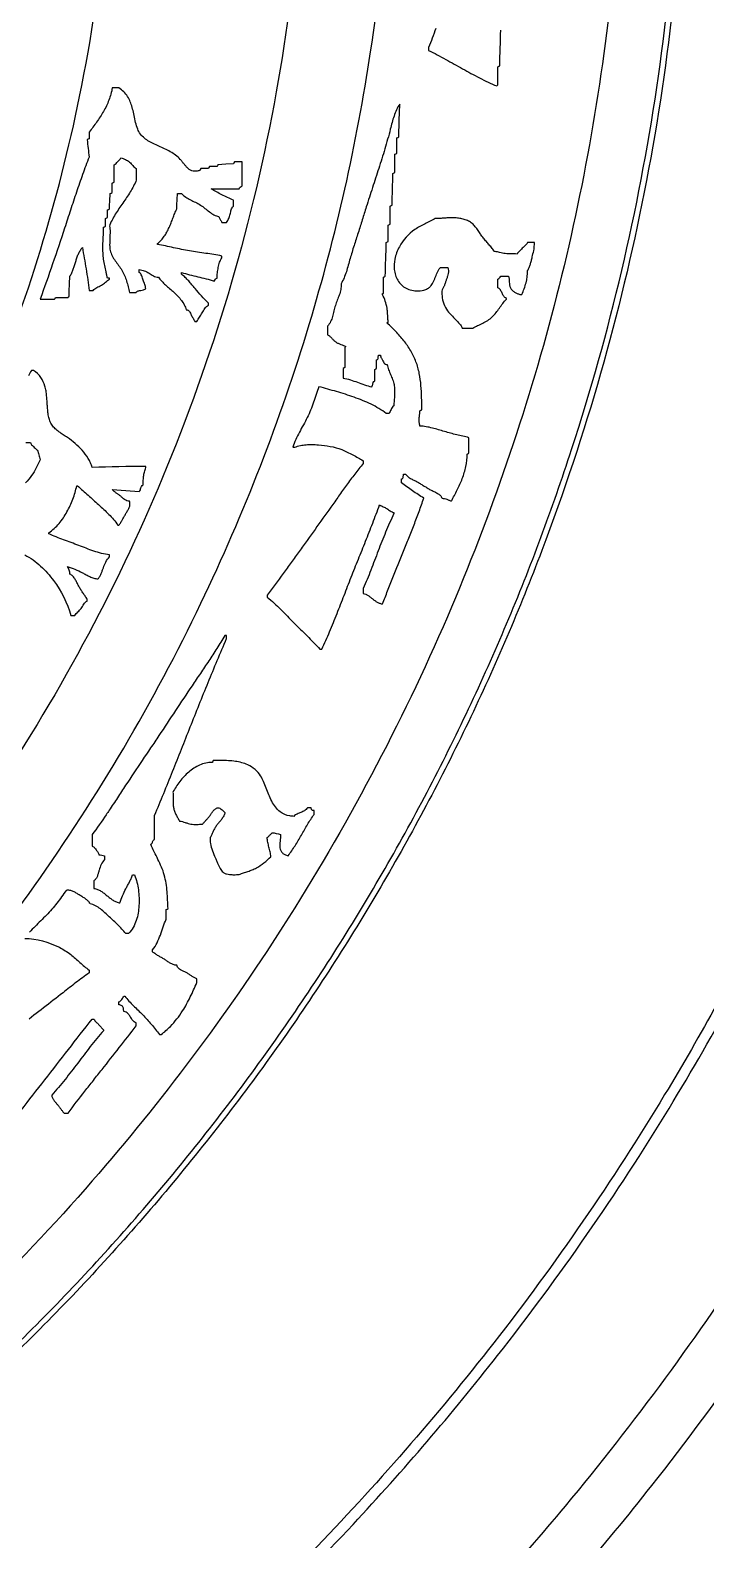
# Model space of a CAD drawing. Header units: millimetres. Extents: x 2100 to 2630, y 15240 to 16970.
# Drawn here: x 2303.5 to 2427.5, y 15779.1 to 16056.2 of the extents above; entities that cross this region are included whole.
import ezdxf

# ---------------------------------------------------------------- set-up
doc = ezdxf.new("R2010")
doc.units = ezdxf.units.MM

msp = doc.modelspace()

# ---------------------------------------------------------------- linework, layer by layer
for points in [[(2118.13, 15753.25), (2118.13, 15758.87), (2118.13, 15764.49, 0.006207), (2126.56, 15767.2, 0.037307), (2175.54, 15787.75, 0.039797), (2223.79, 15817.42, 0.042279), (2269.21, 15856.9, 0.038559), (2304.3, 15899.1, 0.042289), (2334.83, 15950.96, 0.038553), (2354.7, 16002.12, 0.03607), (2365.97, 16052.21, 0.039805), (2369.92, 16108.72, 0.043526), (2363.92, 16170.37, 0.036066), (2350.91, 16220.05, 0.037311), (2330.09, 16268.91, 0.041037), (2299.09, 16318.42, 0.037313), (2264.23, 16358.48, 0.038551), (2222.36, 16393.97, 0.038553)], [(2353.98, 16112.36, -0.049847), (2348.66, 16044.83, -0.052789), (2328.6, 15976, -0.049859), (2296.79, 15916.19, -0.052772), (2250.93, 15861.07, -0.051033), (2196.57, 15818.05, -0.048061), (2138.37, 15788.39, -0.014512), (2119.75, 15781.67, -0.001278), (2118.13, 15781.14), (2118.13, 15818.44, 0.051646), (2174.66, 15845.96, 0.049573), (2222.55, 15882.75, 0.055231), (2266.19, 15933.91, 0.050843), (2295.55, 15988.42, 0.047702), (2312.57, 16043.97, 0.054595), (2318.73, 16110.16, 0.052737)], [(2421.62, 16062.44, -0.020976), (2416.59, 16028.54, -0.020949), (2408.76, 15995.22, -0.020976), (2398.13, 15962.64, -0.020949), (2384.83, 15931.1, -0.020976), (2368.9, 15900.76, -0.020949), (2350.52, 15871.89, -0.020976), (2329.74, 15844.64, -0.020948), (2306.78, 15819.25, -0.020975), (2281.74, 15795.86, -0.02095), (2254.85, 15774.67, -0.020976), (2226.25, 15755.8, -0.02095), (2196.2, 15739.41, -0.020977), (2164.84, 15725.58, -0.020952), (2132.48, 15714.45, -0.015714), (2107.63, 15707.9), (2107.63, 15675.81), (2107.63, 15643.72), (2106.63, 15643.53), (2106.63, 16105.18)], [(2107.63, 15708.93, 0.029505), (2153.68, 15722.46, 0.019658), (2183.39, 15734.47, 0.020294), (2212.94, 15749.27, 0.019657), (2240.35, 15765.87, 0.020939), (2268.01, 15785.86, 0.020966), (2293.93, 15808.13, 0.02094), (2317.86, 15832.46, 0.020967), (2339.69, 15858.75, 0.020941), (2359.22, 15886.74, 0.020967), (2376.35, 15916.32, 0.02094), (2390.92, 15947.18, 0.020967), (2402.86, 15979.2, 0.02094), (2412.06, 16012.06, 0.020967), (2418.48, 16045.62, 0.02094), (2422.06, 16079.56, 0.020967)], [(2107.63, 15708.93, 0.029505), (2153.68, 15722.46, 0.019658), (2183.39, 15734.47, 0.020294), (2212.94, 15749.27, 0.019657), (2240.35, 15765.87, 0.020939), (2268.01, 15785.86, 0.020966), (2293.93, 15808.13, 0.02094), (2317.86, 15832.46, 0.020967), (2339.69, 15858.75, 0.020941), (2359.22, 15886.74, 0.020967), (2376.35, 15916.32, 0.02094), (2390.92, 15947.18, 0.020967), (2402.86, 15979.2, 0.02094), (2412.06, 16012.06, 0.020967), (2418.48, 16045.62, 0.02094), (2422.06, 16079.56, 0.020967)], [(2410.32, 16065, -0.038137), (2399.64, 16005.6, -0.038148), (2380.06, 15948.5, -0.040679), (2349.89, 15891.64, -0.036873), (2314.9, 15844.94, -0.040687), (2268.81, 15800, -0.036871), (2221.24, 15766.21, -0.035598)], [(2377.94, 16056.46, -0.008078), (2376.61, 16052.99), (2376.61, 16052.46, -0.013132), (2379.75, 16050.81, 0.000706), (2382.85, 16049.07, 0.007629), (2385.95, 16047.41, 0.022038), (2389.14, 16045.93)], [(2389.14, 16045.93), (2389.22, 16046.02), (2389.31, 16046.11), (2389.31, 16049.46), (2389.49, 16049.55), (2389.67, 16049.64, 0.000729), (2389.84, 16056.16)], [(2334.09, 16002.71, 0.005197), (2334.6, 16003.48, 0.013981), (2335.09, 16004.27, 0.001758), (2335.32, 16004.67, -0.023336), (2335.56, 16005.06, -0.038088), (2335.85, 16005.42, -0.061569), (2336.21, 16005.71), (2336.21, 16006.06, -0.005099), (2334.96, 16007.38, -0.01229), (2333.77, 16008.73, -0.003478), (2333.18, 16009.44, 0.011478), (2332.59, 16010.13, 0.019463), (2331.96, 16010.78, 0.034582), (2331.27, 16011.35), (2331.27, 16011.71, 0.018584), (2332.76, 16011.26, 0.005136), (2334.26, 16010.89, -0.001618), (2335.77, 16010.53, -0.015093), (2337.27, 16010.12, -0.187649), (2337.8, 16010.65, -0.041187), (2337.86, 16011.62, -0.011186), (2338.03, 16012.58, -0.004757), (2338.14, 16013.07, -0.022484), (2338.26, 16013.55, -0.033232), (2338.43, 16013.97, -0.068385), (2338.68, 16014.35), (2338.68, 16014.71, 0.014679), (2337.2, 16014.98, 0.005226), (2335.72, 16015.2, 0.000502), (2334.23, 16015.41, -0.008962), (2332.74, 16015.64, -0.009411), (2331.27, 16015.92, -0.001632), (2329.8, 16016.23, 0.002265), (2328.33, 16016.55, 0.010019), (2326.86, 16016.82), (2326.86, 16017, 0.045442), (2327.54, 16017.61, 0.035787), (2328.12, 16018.33, 0.029765), (2328.6, 16019.11, 0.017343), (2329.01, 16019.95, 0.012883), (2329.38, 16020.81, 0.001551), (2329.71, 16021.68, -0.002604), (2330.04, 16022.54, -0.014905), (2330.39, 16023.35, -0.016391), (2330.56, 16026.17), (2331.27, 16026.17, 0.060566), (2332.05, 16025.53, 0.023291), (2332.92, 16025.03, 0.005369), (2333.84, 16024.57, -0.029517), (2334.74, 16024.06, -0.028275), (2335.58, 16023.45, 0.011291), (2336.39, 16022.82, 0.032522), (2337.22, 16022.28, 0.077065), (2338.15, 16021.94, 0.097216), (2338.22, 16021.65, 0.039983), (2338.37, 16021.39, 0.003718), (2338.54, 16021.14, -0.062587), (2338.68, 16020.88), (2339.56, 16020.88, 0.007187), (2339.94, 16021.61, 0.055592), (2340.22, 16022.38, 0.019944), (2340.3, 16022.8, -0.026868), (2340.39, 16023.21, -0.056043), (2340.54, 16023.58, -0.111422), (2340.8, 16023.88), (2340.8, 16024.94, -0.005931), (2338.68, 16025.95, -0.030363), (2336.74, 16027.06), (2341.85, 16027.06, -0.188083), (2342.38, 16027.58), (2342.38, 16032), (2340.97, 16032), (2340.88, 16031.82), (2340.8, 16031.64), (2339.38, 16031.55), (2337.97, 16031.47), (2337.88, 16031.29, 0.00055), (2337.8, 16031.11), (2336.38, 16031.11), (2336.3, 16030.94), (2336.21, 16030.76), (2334.8, 16030.76, -0.000816), (2334.62, 16030.41, -0.050517), (2334.02, 16030.27, -0.081), (2333.4, 16030.3, -0.075938), (2332.92, 16030.47, -0.051696), (2332.51, 16030.76, -0.035216), (2332.13, 16031.13, -0.011359), (2331.78, 16031.56, -0.000746), (2331.42, 16032, 0.019578), (2331.05, 16032.44, 0.045574), (2330.19, 16033.21, 0.028397), (2329.22, 16033.85, 0.020473), (2328.18, 16034.4, 0.006617), (2327.11, 16034.89, -0.002953), (2326.08, 16035.36, -0.029113), (2325.11, 16035.87, -0.047426), (2324.27, 16036.5, -0.070345), (2323.59, 16037.31, -0.057484), (2323.14, 16038.27, -0.022436), (2322.78, 16039.55, -0.010266), (2322.51, 16040.79, 0.017611), (2322.23, 16041.99, 0.02991), (2321.87, 16043.04, 0.049679), (2321.39, 16043.97, 0.05247), (2320.67, 16044.85, 0.040123), (2319.8, 16045.58), (2318.57, 16045.58, -0.051185), (2317.95, 16043.33, -0.036615), (2316.95, 16041.22, -0.027142), (2315.7, 16039.28, -0.011368), (2314.33, 16037.46), (2314.33, 16036.23), (2314.15, 16036.14), (2313.98, 16036.05, 0.012149), (2314.33, 16032.88, 0.009001), (2313.12, 16029.67, 0.00487), (2311.99, 16026.43, 0.002972), (2310.91, 16023.14, -0.000821), (2309.83, 16019.84, -0.007798), (2305.33, 16006.77), (2307.98, 16006.77, -0.000586), (2308.07, 16006.94), (2308.16, 16007.12), (2310.45, 16007.12, -0.001027), (2310.63, 16007.3, -0.011993), (2310.8, 16011, 0.036889), (2311.14, 16011.62, 0.019696), (2311.41, 16012.28, 0.012454), (2311.64, 16012.97, -0.000832), (2311.86, 16013.68, -0.007415), (2312.09, 16014.39, -0.021101), (2312.35, 16015.07, -0.02913), (2312.68, 16015.71, -0.044543), (2313.1, 16016.29, 0.006772), (2313.42, 16014.31, -0.000915), (2313.76, 16012.33, -0.004762), (2314.08, 16010.35, -0.012434), (2314.33, 16008.35), (2315.04, 16008.35, -0.095892), (2315.34, 16008.7, -0.049215), (2315.72, 16008.94, -0.020147), (2316.14, 16009.14, 0.030751), (2316.57, 16009.34, 0.037719), (2316.95, 16009.6, 0.011754), (2317.31, 16009.89, -0.001101), (2317.67, 16010.19, -0.026812), (2318.04, 16010.47), (2318.04, 16010.65), (2317.68, 16010.65, 0.000698), (2317.55, 16011.22, -0.001397), (2317.42, 16011.8, -0.005947), (2317.18, 16012.95, -0.013915), (2316.99, 16014.11, -0.020277), (2316.87, 16015.28, -0.019547), (2316.85, 16016.46, -0.006733), (2316.89, 16017.64, -0.000671), (2316.95, 16018.82, 0.012021), (2316.98, 16020), (2317.15, 16020.09), (2317.33, 16020.17), (2317.33, 16021.59), (2317.68, 16021.76), (2317.68, 16023.17), (2317.86, 16023.26), (2318.04, 16023.35), (2318.08, 16024.06), (2318.12, 16024.76), (2318.21, 16026.17), (2318.39, 16026.26), (2318.57, 16026.35), (2318.57, 16028.11), (2318.74, 16028.2), (2318.92, 16028.29), (2318.92, 16031.47, 0.103336), (2319.27, 16031.72, -0.01276), (2319.58, 16032.04, -0.012528), (2319.89, 16032.35, 0.102998), (2320.15, 16032.7, -0.054584), (2320.99, 16032.43, -0.073946), (2321.73, 16031.95, -0.033775), (2322.04, 16031.64, 0.003971), (2322.32, 16031.32, 0.024385), (2322.63, 16031.01, 0.059221), (2322.98, 16030.76), (2322.98, 16028.64, -0.02859), (2322.48, 16027.54, -0.017676), (2321.88, 16026.48, -0.012304), (2321.21, 16025.45, -0.002259), (2320.51, 16024.43, 0.002706), (2319.8, 16023.4, 0.012696), (2319.13, 16022.36, 0.017992), (2318.53, 16021.29, 0.028511), (2318.04, 16020.17, -0.039793), (2318.13, 16019.67, -0.029986), (2318.16, 16019.16, -0.012015), (2318.13, 16018.01, 0.010887), (2318.09, 16016.73, 0.05596), (2318.19, 16015.71, 0.069046), (2318.55, 16014.73, 0.031141), (2319.1, 16013.84, 0.010084), (2319.73, 16012.98, -0.02906), (2320.33, 16012.1, -0.035719), (2320.82, 16011.14, -0.022018), (2321.19, 16010.13, -0.015755), (2321.48, 16009.07, -0.004293), (2321.74, 16008), (2322.98, 16008, -0.134213), (2323.11, 16008.19, -0.09882), (2323.32, 16008.3, -0.043281), (2323.56, 16008.35, 0.016044), (2323.82, 16008.39, 0.052111), (2324.29, 16008.53, -0.002922), (2324.74, 16008.71, 0.034972), (2324.52, 16009.5, -0.008131), (2324.26, 16010.28, -0.001677), (2324.13, 16010.67, 0.029642), (2323.99, 16011.05, 0.049485), (2323.79, 16011.41, 0.071173), (2323.51, 16011.71), (2323.51, 16012.24, -0.017119), (2324.44, 16011.98, -0.063093), (2325.31, 16011.58, -0.023657), (2325.71, 16011.31, 0.029768), (2326.11, 16011.05, 0.065363), (2326.55, 16010.86, 0.096092), (2327.03, 16010.82, 0.038424), (2327.65, 16010.07, 0.017937), (2328.34, 16009.4, 0.008033), (2329.1, 16008.74, -0.009511), (2329.87, 16008.06, -0.016644), (2330.61, 16007.33, -0.028972), (2331.27, 16006.55, -0.037934), (2331.79, 16005.73, -0.059506), (2332.15, 16004.83, -0.050701), (2332.33, 16004.8, -0.080125), (2332.49, 16004.74, -0.097566), (2332.73, 16004.52, -0.052332), (2332.9, 16004.22, 0.005604), (2333.05, 16003.9, 0.017489), (2333.21, 16003.6, 0.007171), (2333.39, 16003.3, 0.001136), (2333.56, 16003.01, -0.00984), (2333.74, 16002.71), (2334.09, 16002.71)], [(2357.03, 15942.55, 0.010425), (2358.45, 15945.73, 0.005569), (2359.82, 15949.09, 0.002895), (2361.12, 15952.42, -0.002147), (2362.41, 15955.75, -0.002568), (2363.73, 15959.06, 0.000883), (2365.06, 15962.36, 0.002619), (2366.36, 15965.68, 0.006058), (2367.61, 15969.01, 0.021393), (2367.95, 15968.84, 0.002321), (2368.29, 15968.68, -0.006972), (2368.63, 15968.52, -0.026129), (2368.96, 15968.34, -0.021715), (2369.27, 15968.13, 0.013492), (2369.58, 15967.91, 0.032537), (2369.91, 15967.72, 0.066546), (2370.26, 15967.6), (2370.26, 15967.42, 0.018963), (2368.73, 15964.03, 0.005496), (2367.36, 15960.57, -0.00047), (2366.02, 15957.07, -0.009949), (2364.61, 15953.66), (2364.61, 15952.78, -0.056636), (2365.08, 15952.63, -0.035619), (2365.52, 15952.39, -0.022893), (2365.93, 15952.09, -0.001749), (2366.33, 15951.77, 0.008574), (2366.74, 15951.46, 0.029649), (2367.17, 15951.18, 0.042397), (2367.64, 15950.96, 0.057158), (2368.14, 15950.84, 0.000585), (2369.1, 15953.27), (2369.57, 15954.48), (2369.81, 15955.08), (2370.05, 15955.69, -0.002208), (2371.98, 15960.53, -0.001091), (2372.97, 15962.94, 0.003443), (2373.94, 15965.35, 0.005723), (2374.87, 15967.79, 0.010222), (2375.73, 15970.25, -0.002851), (2373.66, 15971.61, -0.023082), (2371.67, 15973.07), (2371.67, 15973.78, 0.065298), (2371.79, 15973.82, 0.147355), (2371.88, 15973.91, 0.079825), (2371.96, 15974.14, 0.041016), (2371.98, 15974.41, -0.088453), (2372.02, 15974.66), (2372.38, 15974.66, 0.065361), (2372.86, 15974.18, 0.033687), (2373.42, 15973.81, 0.017792), (2374.03, 15973.5, -0.0124), (2374.64, 15973.19, -0.016744), (2375.22, 15972.85, -0.00243), (2375.79, 15972.49, 0.005304), (2376.37, 15972.13, 0.018635), (2376.96, 15971.8, 0.011478), (2377.59, 15971.49, -0.028505), (2378.21, 15971.17, -0.055192), (2378.72, 15970.78, -0.108045), (2379.08, 15970.25, -0.020266), (2379.54, 15970.19, -0.054259), (2379.99, 15970.07, -0.023469), (2380.2, 15969.97, 0.006008), (2380.41, 15969.87, 0.020695), (2380.62, 15969.78, 0.049456), (2380.84, 15969.72, -0.00867), (2381.34, 15970.75, 0.001369), (2381.86, 15971.78, 0.006551), (2382.35, 15972.8, 0.01665), (2382.8, 15973.85, 0.041302), (2383.45, 15976.06, 0.055147), (2383.67, 15978.36, -0.000442), (2384.02, 15978.54), (2384.02, 15981.36, 0.000983), (2381.77, 15981.9, -0.013223), (2379.53, 15982.49, -0.004201), (2378.42, 15982.82, 0.012444), (2377.3, 15983.13, 0.021163), (2376.17, 15983.37, 0.037263), (2375.02, 15983.48, -0.054646), (2374.9, 15984.17, -0.028205), (2374.9, 15984.88, -0.014629), (2374.96, 15985.59, 0.011067), (2375.02, 15986.3), (2375.2, 15986.39), (2375.38, 15986.48, 0.001743), (2375.34, 15988.72, 0.017136), (2375.22, 15990.97, 0.025455), (2374.91, 15993.16, 0.042721), (2374.3, 15995.29, 0.043226), (2373.33, 15997.31, 0.031926), (2372.07, 15999.16, 0.026497), (2370.6, 16000.85, 0.021288), (2369.02, 16002.36), (2369.02, 16002.53), (2369.2, 16002.53, -0.011751), (2369.15, 16003.19, 0.000624), (2369.11, 16003.84, 0.00682), (2369.07, 16004.49, 0.019341), (2368.99, 16005.14, 0.075161), (2368.16, 16007.61), (2368.14, 16007.83), (2368.32, 16007.83), (2368.32, 16010.82), (2368.49, 16010.91), (2368.67, 16011, -0.002353), (2368.85, 16017.18), (2369.2, 16017.35), (2369.2, 16020.35), (2369.55, 16020.53), (2369.55, 16023.88), (2369.73, 16023.97), (2369.91, 16024.06, 0.000839), (2370.08, 16029.88), (2370.44, 16030.05), (2370.44, 16033.41), (2370.61, 16033.49), (2370.79, 16033.58), (2370.79, 16036.41), (2370.96, 16036.49), (2371.14, 16036.58), (2371.23, 16039.58), (2371.32, 16042.58, 0.046492), (2370.72, 16041.53, 0.025888), (2370.27, 16040.4, 0.01673), (2369.91, 16039.2, 0.000428), (2369.59, 16037.97, -0.009513), (2368.58, 16034.36, -0.004746), (2367.47, 16030.78, -0.002027), (2366.32, 16027.26, 0.003208), (2365.18, 16023.73, 0.000837), (2364.43, 16021.35, -0.001234), (2363.69, 16018.97, -0.0009), (2362.93, 16016.61, 0.008689), (2362.21, 16014.23, 0.002077), (2361.87, 16013.02, -0.011572), (2361.52, 16011.82, -0.018741), (2361.1, 16010.68, -0.034963), (2360.55, 16009.59, -0.063164), (2360.49, 16008.55, -0.035332), (2360.22, 16007.55, -0.014079), (2359.85, 16006.6, 0.022747), (2359.51, 16005.63, 0.021961), (2359.24, 16004.62, -0.016763), (2358.99, 16003.62, -0.03792), (2358.64, 16002.67, -0.077194), (2358.09, 16001.83), (2358.09, 16000.24, -0.062221), (2358.5, 15999.96, -0.018507), (2358.86, 15999.61, 0.001663), (2359.21, 15999.25, 0.044673), (2359.59, 15998.93, 0.048172), (2360.03, 15998.68, 0.017138), (2360.49, 15998.49, 0.003757), (2360.97, 15998.31, -0.025561), (2361.44, 15998.12), (2361.35, 15998.03), (2361.26, 15997.95), (2361.26, 15994.24), (2360.91, 15994.06), (2360.91, 15992.3, -0.041579), (2362.26, 15991.98, -0.010245), (2363.56, 15991.53, 0.005605), (2364.86, 15991.06, 0.037332), (2366.2, 15990.71, 0.118403), (2366.33, 15991, -0.009708), (2366.39, 15991.3, -0.037269), (2366.45, 15991.5, -0.221556), (2366.73, 15991.77), (2366.73, 15993.89), (2366.91, 15993.98), (2367.08, 15994.06), (2367.08, 15995.65, 0.065142), (2367.2, 15995.7, 0.147213), (2367.29, 15995.79, 0.079922), (2367.37, 15996.02, 0.040981), (2367.39, 15996.29, -0.088474), (2367.44, 15996.53), (2367.79, 15996.53, 0.142434), (2367.95, 15995.93, -0.004212), (2368.21, 15995.48, 0.00378), (2368.43, 15995.1, 0.267974), (2369.02, 15994.77, 0.049255), (2369.28, 15993.83, 0.010512), (2369.64, 15992.94, -0.007086), (2370.01, 15992.03, -0.045056), (2370.28, 15991.1, -0.047077), (2370.38, 15990.12, -0.016968), (2370.36, 15989.14, -0.004386), (2370.29, 15988.16, 0.024158), (2370.26, 15987.18, 0.1482), (2369.94, 15986.91, 0.024232), (2369.73, 15986.54, 0.006119), (2369.54, 15986.16, 0.028584), (2369.38, 15985.77), (2368.85, 15985.77, 0.034725), (2367.5, 15986.72, 0.023503), (2366.05, 15987.51, 0.0184), (2364.51, 15988.19, 0.009606), (2362.93, 15988.78, 0.013626), (2359.73, 15989.82, 0.007385), (2356.5, 15990.71, 0.003194), (2356.01, 15989.28, -0.0054), (2355.51, 15987.85, -0.009719), (2354.97, 15986.43, -0.018239), (2354.35, 15985.04, -0.014899), (2353.63, 15983.7, 0.006591), (2352.9, 15982.36, 0.01729), (2352.24, 15981.01, 0.040238), (2351.73, 15979.6), (2352.09, 15979.6, -0.055473), (2353.08, 15979.92, -0.031096), (2354.12, 15980.07, -0.024091), (2355.26, 15980.11, -0.014481), (2356.4, 15980.06, -0.029253), (2358.57, 15979.77, -0.044834), (2360.67, 15979.17, -0.02051), (2361.69, 15978.72, -0.010784), (2362.69, 15978.21, -0.007045), (2363.67, 15977.67, 0.001414), (2364.61, 15977.13), (2364.61, 15976.6, 0.010415), (2363.06, 15974.65, 0.005942), (2361.57, 15972.66, 0.003769), (2360.11, 15970.63, -0.000585), (2358.67, 15968.59, -0.00153), (2355.77, 15964.53), (2355.04, 15963.52), (2354.67, 15963.01), (2354.31, 15962.51, 0.00058), (2352.85, 15960.48, 0.000479), (2351.4, 15958.45, -0.001729), (2349.94, 15956.42, -0.006805), (2346.97, 15952.43), (2346.97, 15952.08, -0.022731), (2348.28, 15950.99, -0.0119), (2349.51, 15949.83, -0.006474), (2350.7, 15948.61, 0.004244), (2351.89, 15947.38, 0.005278), (2353.1, 15946.18, -0.001338), (2354.31, 15944.99, -0.004666), (2355.51, 15943.79, -0.011373), (2356.67, 15942.55), (2357.03, 15942.55)], [(2108.13, 15508.68), (2364.63, 15508.68), (2621.13, 15508.68), (2621.13, 15772.68), (2621.13, 16036.68), (2552.13, 16036.68), (2483.13, 16036.68, -0.014507), (2478.3, 16009.31, -0.014835), (2471.88, 15982.28, -0.028352), (2455.2, 15931.93, -0.021382), (2438.52, 15894.56, -0.020193), (2419.93, 15860.77, -0.029612), (2388.58, 15815.22, -0.026756), (2355.04, 15776.69, -0.021398), (2325.39, 15748.62, -0.029602), (2281.57, 15714.9, -0.02556), (2239.82, 15689.6, -0.020799), (2204.1, 15672.25, -0.02961), (2152.18, 15653.24, -0.023788), (2108.13, 15642.29), (2108.13, 15575.48), (2108.13, 15508.68)], [(2619.13, 16034.68), (2619.13, 15772.68), (2619.13, 15510.68), (2364.63, 15510.68), (2110.13, 15510.68), (2110.13, 15575.67), (2110.13, 15640.65, 0.014425), (2137.15, 15646.93, 0.014747), (2163.76, 15654.78, 0.028185), (2213.09, 15674.06, 0.021264), (2249.47, 15692.64, 0.020673), (2283.14, 15713.55, 0.03003), (2327.72, 15747.99, 0.025416), (2362.75, 15781.89, 0.021274), (2389.27, 15812.86, 0.029429), (2420.73, 15858.22, 0.025416), (2443.93, 15901.09, 0.021274), (2459.91, 15938.59, 0.02943), (2476.27, 15991.32, 0.023058), (2484.85, 16034.68), (2551.99, 16034.68), (2619.13, 16034.68)], [(2384.73, 16001.47, -0.021555), (2385.6, 16001.93, 0.009193), (2386.54, 16002.39, 0.018415), (2387.46, 16002.9, 0.049867), (2388.3, 16003.53, 0.047524), (2389, 16004.31, 0.008753), (2389.61, 16005.16, -0.009067), (2390.21, 16006, -0.049372), (2390.9, 16006.77), (2390.9, 16006.94, -0.08609), (2390.62, 16007.1, -0.069173), (2390.4, 16007.33, -0.042669), (2390.24, 16007.6, -0.00899), (2390.1, 16007.9, 0.006831), (2389.96, 16008.2, 0.039933), (2389.8, 16008.48, 0.06525), (2389.59, 16008.72, 0.085515), (2389.31, 16008.88), (2389.31, 16010.47, 0.187759), (2389.84, 16011), (2391.25, 16011, -0.062807), (2391.37, 16010.47, -0.00272), (2391.42, 16009.92, 0.015316), (2391.49, 16009.37, 0.076904), (2391.65, 16008.85, 0.087234), (2391.96, 16008.42, 0.053641), (2392.37, 16008.1, 0.037891), (2392.86, 16007.84, 0.020912), (2393.37, 16007.65), (2393.72, 16007.65, 0.046302), (2394.49, 16009.8, 0.061848), (2394.78, 16012.06, 0.045754), (2395.08, 16012.62, 0.022508), (2395.29, 16013.22, 0.014932), (2395.47, 16013.87, 0.000814), (2395.63, 16014.53, 0.006828), (2395.9, 16015.68, 0.065158), (2396.02, 16017.18), (2394.78, 16017.18, -0.046686), (2394.33, 16016.62, -0.008846), (2393.81, 16016.12, 0.008814), (2393.3, 16015.61, 0.046644), (2392.84, 16015.06, 0.028208), (2392.31, 16015.11, 0.007369), (2391.77, 16015.12, -0.001862), (2391.23, 16015.13, -0.021987), (2390.69, 16015.16, -0.023615), (2390.16, 16015.24, -0.008154), (2389.65, 16015.36, 0.004304), (2388.83, 16015.54, 0.011012), (2388.61, 16015.59, 0.032405), (2388.14, 16016.27, 0.012721), (2387.61, 16016.91, 0.001667), (2387.08, 16017.51, -0.019489), (2386.54, 16018.17, -0.017114), (2386.05, 16018.87, 0.009891), (2385.56, 16019.58, 0.022321), (2385.05, 16020.24, 0.055132), (2384.45, 16020.81, 0.058576), (2383.73, 16021.22, 0.04069), (2382.95, 16021.49, 0.032369), (2382.11, 16021.65, 0.02207), (2381.25, 16021.71, 0.017041), (2380.4, 16021.71, 0.005466), (2379.55, 16021.66, -0.000771), (2378.7, 16021.61, -0.012404), (2377.85, 16021.59, -0.015913), (2376.91, 16021.09, 0.001174), (2375.96, 16020.63, 0.009025), (2375.01, 16020.13, 0.025599), (2374.1, 16019.57, 0.120199), (2371.25, 16016.42, 0.071753), (2370.42, 16014.13, 0.078424), (2370.32, 16012.25, 0.049388), (2370.54, 16011.21, 0.057249), (2370.96, 16010.25, 0.066899), (2371.62, 16009.42, 0.072917), (2372.47, 16008.8, 0.069215), (2373.54, 16008.41, 0.053248), (2374.7, 16008.3, 0.091702), (2376.09, 16008.57, 0.07688), (2376.72, 16008.94, 0.05472), (2377.07, 16009.29, 0.036582), (2377.34, 16009.69, 0.026125), (2377.58, 16010.15, 0.009723), (2377.78, 16010.64, -0.002823), (2378.19, 16011.65, -0.030378), (2378.43, 16012.13, -0.031362), (2378.73, 16012.59), (2380.14, 16012.59, -0.070514), (2380.25, 16012.05, -0.059161), (2380.22, 16011.5, -0.035931), (2380.08, 16010.99, -0.000952), (2379.91, 16010.47, 0.003157), (2379.74, 16009.95, -0.014047), (2379.56, 16009.44, -0.023188), (2379.35, 16008.97, -0.049326), (2379.08, 16008.53, 0.035869), (2379.08, 16007.38, 0.143316), (2380.09, 16004.64, 0.034742), (2380.79, 16003.83, -0.001614), (2381.54, 16003.07, -0.01997), (2382.3, 16002.23, -0.059313), (2382.79, 16001.47), (2384.73, 16001.47)], [(2137.13, 15537.68), (2364.63, 15537.68), (2592.13, 15537.68), (2592.13, 15772.68), (2592.13, 16007.68), (2549.84, 16007.68), (2507.55, 16007.68, -0.029099), (2492.8, 15950.9, -0.028788), (2472.02, 15897.41, -0.015324), (2458.24, 15869.53, -0.020807), (2436.92, 15833.25, -0.029954), (2401.66, 15785.24, -0.019711), (2374.93, 15755.55, -0.020261), (2345.17, 15727.39, -0.029959), (2298, 15691.02, -0.020259), (2263.13, 15669.34, -0.020261), (2226.69, 15650.6, -0.029963), (2171.25, 15628.84, -0.017515), (2137.13, 15619.07), (2137.13, 15578.37), (2137.13, 15537.68)], [(2582.13, 15997.68), (2582.13, 15772.68), (2582.13, 15547.68), (2364.63, 15547.68), (2147.13, 15547.68), (2147.13, 15579.49), (2147.13, 15611.31, 0.029374), (2204.45, 15630.18, 0.029031), (2258.05, 15655.11, 0.013843), (2282.9, 15669.38, 0.020247), (2317.56, 15692.57, 0.030171), (2364.78, 15731.62, 0.01704), (2389.68, 15756.53, 0.020773), (2417.58, 15789.01, 0.030177), (2452.53, 15839.33, 0.017574), (2470.3, 15871.01, 0.020773), (2488.33, 15909.85, 0.030181), (2508.31, 15967.76, 0.014898), (2515.69, 15997.68), (2548.91, 15997.68), (2582.13, 15997.68)], [(2311.68, 15948.72, -0.054716), (2311.95, 15949.08, -0.016127), (2312.26, 15949.39, 0.002381), (2312.58, 15949.7, 0.04138), (2312.87, 15950.03, 0.036831), (2313.11, 15950.4, -0.020493), (2313.33, 15950.78, -0.054582), (2313.61, 15951.12, -0.0938), (2313.98, 15951.37), (2313.98, 15951.72, 0.006333), (2313.58, 15952.32, -0.002556), (2313.17, 15952.89, -0.008796), (2312.78, 15953.48, -0.019325), (2312.42, 15954.1, -0.012083), (2312.09, 15954.75, 0.025951), (2311.75, 15955.39, 0.049849), (2311.35, 15955.92, 0.103236), (2310.8, 15956.31, 0.014041), (2310.76, 15956.7, 0.040299), (2310.68, 15957.07, 0.060411), (2310.52, 15957.43, 0.083031), (2310.27, 15957.72, -0.040583), (2311.72, 15957.22, -0.019903), (2313.1, 15956.56, -0.002075), (2313.78, 15956.19, 0.018843), (2314.46, 15955.85, 0.030622), (2315.17, 15955.58, 0.050479), (2315.92, 15955.43, 0.054094), (2316.27, 15955.89, 0.034513), (2316.53, 15956.4, 0.019304), (2316.74, 15956.94, -0.006906), (2316.93, 15957.49, -0.030257), (2317.39, 15958.54, -0.061177), (2318.04, 15959.49), (2318.04, 15959.84, -0.031687), (2316.59, 15960.12, -0.018252), (2315.18, 15960.54, -0.011284), (2313.79, 15961.05, 0.002169), (2312.42, 15961.58, 0.003931), (2311.03, 15962.1, -0.002498), (2309.65, 15962.6, -0.005769), (2308.28, 15963.14, -0.012044), (2306.92, 15963.72), (2306.92, 15963.9, 0.03937), (2307.93, 15964.69, 0.031431), (2308.82, 15965.62, 0.026827), (2309.59, 15966.65, 0.019749), (2310.26, 15967.75, 0.038475), (2311.35, 15970.07, 0.042391), (2312.04, 15972.54), (2312.21, 15972.54, 0.015788), (2314.12, 15970.78, -0.004531), (2316.06, 15969.07, -0.015013), (2317.93, 15967.28, -0.034267), (2319.62, 15965.31), (2319.8, 15965.31, 0.022261), (2320.15, 15965.82, 0.010636), (2320.46, 15966.36, 0.003284), (2320.76, 15966.9, -0.010231), (2321.06, 15967.43, -0.002661), (2321.39, 15967.97, 0.040404), (2321.67, 15968.52, 0.074298), (2321.81, 15969.11, 0.101456), (2321.74, 15969.72, -0.097675), (2321.26, 15969.77, -0.077668), (2320.83, 15969.99, -0.036621), (2320.47, 15970.29, 0.017613), (2320.11, 15970.62, 0.024164), (2319.72, 15970.92, -0.003108), (2319.31, 15971.2, -0.016788), (2318.92, 15971.49, -0.042897), (2318.57, 15971.84), (2321.04, 15971.66), (2323.51, 15971.48, 0.140267), (2323.72, 15971.78, 0.018601), (2323.83, 15972.13, -0.031815), (2323.94, 15972.43, -0.181877), (2324.21, 15972.72, 0.019732), (2324.25, 15973.2, -0.001007), (2324.26, 15973.57, -0.007935), (2324.29, 15974, -0.02646), (2324.34, 15974.43, -0.025503), (2324.44, 15974.84, -0.00123), (2324.56, 15975.25, 0.01144), (2324.67, 15975.65, 0.034863), (2324.74, 15976.07, 0.010558), (2314.86, 15975.89, 0.044242), (2314.57, 15976.76, 0.038667), (2314.14, 15977.57, 0.040728), (2313.03, 15979.06, 0.033798), (2311.76, 15980.31, 0.028989), (2310.34, 15981.39, 0.007039), (2309.56, 15981.9, -0.016138), (2308.79, 15982.43, -0.027907), (2308.1, 15982.99, -0.05947), (2307.52, 15983.67, -0.061403), (2307.11, 15984.46, -0.036422), (2306.88, 15985.31, -0.025551), (2306.74, 15986.24, -0.008774), (2306.66, 15987.18, -0.001752), (2306.6, 15988.12, 0.010645), (2306.53, 15989.04, 0.017471), (2306.41, 15989.94, 0.030644), (2306.2, 15990.83, 0.07195), (2305.47, 15992.4, 0.116118), (2304.1, 15993.71), (2303.75, 15993.71, 0.028484), (2303.17, 15992.7, 0.001861)], [(2302.69, 15980.48), (2303.57, 15980.48, 0.113955), (2303.77, 15980.07, 0.039189), (2304.09, 15979.74, 0.006179), (2304.44, 15979.43, -0.063484), (2304.76, 15979.09, -0.071926), (2304.97, 15978.67, -0.024174), (2305.1, 15978.22, -0.005802), (2305.2, 15977.76, 0.037694), (2305.33, 15977.3, -0.012235), (2304.62, 15975.81, -0.038153), (2303.76, 15974.4, -0.039111), (2302.67, 15973.1, -0.009652)], [(2169.63, 15594.29), (2169.63, 15582.23), (2169.63, 15570.18), (2364.63, 15570.18), (2559.63, 15570.18), (2559.63, 15772.68), (2559.63, 15975.18), (2546.58, 15975.18), (2533.54, 15975.18, -0.029627), (2514.46, 15914.65, -0.029213), (2488.83, 15857.85, -0.014553), (2473.5, 15830.54, -0.020103), (2449.91, 15794.6, -0.030687), (2408.54, 15743.77, -0.019295), (2379.31, 15714.4, -0.019552), (2347.89, 15687.39, -0.027635), (2299.59, 15653.26, -0.017273), (2267.47, 15634.63, -0.017528), (2234.13, 15618.28, -0.027699), (2178.92, 15597.18, -0.004493), (2169.63, 15594.29)], [(2302.51, 15959.84, -0.036547), (2304.03, 15958.92, -0.030494), (2305.42, 15957.8, -0.027147), (2306.67, 15956.52, -0.022354), (2307.8, 15955.12, -0.086158), (2310.98, 15948.72), (2311.68, 15948.72)], [(2301.83, 15857.91, 0.001944), (2306.19, 15863.47, 0.000701), (2310.52, 15869.05, -0.001775), (2314.86, 15874.63), (2315.21, 15874.63, 0.072391), (2315.37, 15874.34, 0.040208), (2315.59, 15874.09, 0.018265), (2315.83, 15873.87, -0.020404), (2316.07, 15873.65, -0.023906), (2316.3, 15873.41, 0.001766), (2316.51, 15873.15, 0.014766), (2316.73, 15872.91, 0.039163), (2316.98, 15872.69), (2316.98, 15872.51, 0.018551), (2314.54, 15869.59, 0.00274), (2312.24, 15866.57, -0.004997), (2309.92, 15863.57, -0.020942), (2307.45, 15860.69, 0.072628), (2307.59, 15860.19, 0.050351), (2307.85, 15859.74, 0.027825), (2308.17, 15859.34, -0.008719), (2308.51, 15858.95, -0.014758), (2308.82, 15858.55, -0.002481), (2309.13, 15858.14, 0.003709), (2309.43, 15857.73, 0.016565), (2309.74, 15857.34), (2310.45, 15857.34, -0.008136), (2313.53, 15861.4, -0.002044), (2315.11, 15863.39, 0.000659), (2316.69, 15865.39, 0.001345), (2319.85, 15869.4, -0.000614), (2322.98, 15873.39), (2322.98, 15873.92, -0.077492), (2322.61, 15874.12, -0.056012), (2322.32, 15874.4, -0.034525), (2322.07, 15874.73, -0.002215), (2321.86, 15875.08, 0.031413), (2321.49, 15875.6, 0.199473), (2320.68, 15876.04, -0.038084), (2320.65, 15876.25, 0.008161), (2320.63, 15876.46, 0.026191), (2320.6, 15876.67, 0.080688), (2320.52, 15876.87, 0.11033), (2320.33, 15877.07, 0.118009), (2319.8, 15877.27), (2319.8, 15877.8, 0.11579), (2320.33, 15878.26, 0.055503), (2320.68, 15878.86), (2320.86, 15878.86, 0.021774), (2321.63, 15877.95, 0.010173), (2322.46, 15877.1, 0.003966), (2323.31, 15876.26, -0.007922), (2324.16, 15875.42, -0.019044), (2325.74, 15873.66, -0.012368), (2327.21, 15871.8), (2327.56, 15871.8, 0.039684), (2329.23, 15873.29, 0.048992), (2331.48, 15876.14, 0.017924), (2332.22, 15877.4, 0.011447), (2332.89, 15878.7, 0.00796), (2333.5, 15880.01, 0.000968), (2334.09, 15881.33), (2334.09, 15882.04, -0.053306), (2333.57, 15882.26, -0.022089), (2333.08, 15882.56, -0.003185), (2332.61, 15882.88, 0.030451), (2332.13, 15883.18, 0.023742), (2331.59, 15883.43, -0.03286), (2331.07, 15883.69, -0.044697), (2330.76, 15883.91, -0.154883), (2330.39, 15884.51, -0.077078), (2329.77, 15884.64, -0.044015), (2329.2, 15884.91, -0.022528), (2328.66, 15885.26, 0.014353), (2328.13, 15885.62, 0.018165), (2327.58, 15885.94, -0.004844), (2327.03, 15886.25, -0.017074), (2326.48, 15886.59, -0.037085), (2325.98, 15886.98), (2325.98, 15887.33, 0.055833), (2326.79, 15888.65, 0.02116), (2327.4, 15890.07, 0.010511), (2327.92, 15891.56, -0.020068), (2328.45, 15892.98), (2328.45, 15894.74), (2328.62, 15894.83), (2328.8, 15894.92, -0.004017), (2328.72, 15896.46, 0.010202), (2328.63, 15898.02, 0.01684), (2328.45, 15899.57, 0.032455), (2328.11, 15901.09, 0.031534), (2327.6, 15902.55, 0.012118), (2326.95, 15903.95, 0.002798), (2326.27, 15905.34, -0.01659), (2325.62, 15906.74, 0.238366), (2325.89, 15906.96, 0.023856), (2325.98, 15907.18, -0.023868), (2326.06, 15907.39, -0.238271), (2326.33, 15907.62), (2326.33, 15912.03, 0.004008), (2329.64, 15920.1, 0.000421), (2332.89, 15928.27, -0.001941), (2336.16, 15936.43, -0.005538), (2339.56, 15944.49), (2339.56, 15945.02), (2339.21, 15945.02, -0.007912), (2337.77, 15942.68, -0.0044), (2336.27, 15940.38, -0.002637), (2334.74, 15938.1, 0.00087), (2333.21, 15935.83, 0.001509), (2330.16, 15931.26, -0.000452), (2327.13, 15926.68, -0.000688), (2325.6, 15924.4), (2325.22, 15923.84), (2324.84, 15923.27), (2324.45, 15922.7), (2324.07, 15922.13, 0.001825), (2321.02, 15917.56, 0.000996), (2319.52, 15915.26, -0.002866), (2318, 15912.97, -0.000448), (2317.45, 15912.15, -0.013198), (2314.86, 15908.5), (2314.86, 15906.38, -0.159352), (2315.33, 15906.07, -0.007897), (2315.62, 15905.7, -0.00527), (2315.9, 15905.3, -0.12803), (2316.1, 15904.8, -0.058233), (2317.15, 15904.62), (2317.15, 15903.91, 0.064878), (2316.55, 15903, 0.040334), (2316.16, 15901.98, 0.009897), (2316, 15901.43, -0.029014), (2315.84, 15900.9, -0.055698), (2315.59, 15900.42, -0.088907), (2315.21, 15900.03), (2315.21, 15898.62, -0.061078), (2315.87, 15898.44, -0.04104), (2316.49, 15898.13, -0.027303), (2317.06, 15897.73, -0.005284), (2317.61, 15897.29, 0.005443), (2318.16, 15896.85, 0.027695), (2318.72, 15896.45, 0.042015), (2319.32, 15896.15, 0.063037), (2319.98, 15895.97, -0.037908), (2321.06, 15898.56, -0.006758), (2321.39, 15899.18, 0.007571), (2321.72, 15899.8, 0.014864), (2322.02, 15900.43, 0.028764), (2322.27, 15901.09), (2322.62, 15901.09, -0.03857), (2323.09, 15899.75, -0.032361), (2323.36, 15898.36, -0.047018), (2323.47, 15895.48, -0.025549), (2323.31, 15894.09, -0.041553), (2322.98, 15892.76, -0.10162), (2321.56, 15890.33), (2321.04, 15890.33, 0.027081), (2320.35, 15891.17, 0.015951), (2319.6, 15891.94, 0.008705), (2318.82, 15892.68, -0.004484), (2318.02, 15893.41, -0.001026), (2317.22, 15894.16, 0.025768), (2316.39, 15894.87, 0.042246), (2315.5, 15895.44, 0.07147), (2314.51, 15895.8, 0.094355), (2314.16, 15896.31, 0.041651), (2313.68, 15896.71, 0.023369), (2313.11, 15897.07, -0.008759), (2312.52, 15897.42, -0.006313), (2311.97, 15897.78, 0.038856), (2311.42, 15898.08, 0.070825), (2310.77, 15898.27, 0.072234), (2310.1, 15898.27, -0.021517), (2308.4, 15895.91, -0.025216), (2306.5, 15893.72, -0.009269), (2305.45, 15892.68, 0.005657), (2304.4, 15891.64, 0.012923), (2303.41, 15890.58, 0.029532)], [(2341.87, 15901.19, -0.008908), (2342.66, 15901.47, 0.005099), (2343.46, 15901.74, 0.011716), (2344.25, 15902.04, 0.026437), (2345.01, 15902.39, 0.050292), (2346.39, 15903.32, 0.012763), (2347.68, 15904.44, 0.032233), (2347.53, 15905.33, 0.006363), (2347.32, 15906.21, -0.006874), (2347.11, 15907.08, -0.03281), (2346.97, 15907.97, 0.117327), (2347.23, 15908.14, -0.007121), (2347.45, 15908.37, -0.007259), (2347.68, 15908.59, 0.117758), (2347.85, 15908.85, -0.073659), (2349.44, 15908.5, -0.034115), (2349.41, 15907.91, 0.00327), (2349.35, 15907.31, 0.011812), (2349.3, 15906.7, 0.050788), (2349.33, 15906.08, 0.069964), (2349.48, 15905.58, 0.090573), (2349.78, 15905.15, 0.086699), (2350.23, 15904.83, 0.054463), (2350.85, 15904.62, 0.019975), (2352.12, 15906.47, 0.010649), (2353.27, 15908.39, 0.001913), (2353.83, 15909.37, -0.006082), (2354.39, 15910.36, -0.010038), (2354.98, 15911.3, -0.019609), (2355.62, 15912.21), (2355.62, 15912.91, -0.059292), (2355.39, 15912.92, -0.159617), (2355.19, 15913.02, -0.150242), (2355.1, 15913.19, -0.071715), (2355.09, 15913.44), (2354.38, 15913.44, -0.133062), (2353.83, 15912.89, -0.031032), (2353.19, 15912.58, 0.009058), (2352.49, 15912.28, 0.050243), (2352.18, 15912.1, 0.054395), (2351.91, 15911.85, -0.034389), (2351.16, 15911.92, -0.122888), (2349.36, 15912.7, -0.07256), (2348.51, 15913.57, -0.03681), (2347.84, 15914.64, -0.027705), (2347.31, 15915.83, 0.001209), (2346.83, 15917.05, 0.00709), (2346.34, 15918.23, 0.040373), (2345.79, 15919.28, 0.148121), (2343.43, 15921.31, 0.038588), (2342.32, 15921.7, 0.029636), (2341.16, 15921.94, 0.020522), (2339.9, 15922.07, 0.015773), (2338.54, 15922.11, 0.009252), (2337.09, 15922.08), (2337, 15921.91), (2336.91, 15921.73, 0.060017), (2335.73, 15921.62, 0.051187), (2334.6, 15921.26, 0.042289), (2333.55, 15920.69, 0.030533), (2332.6, 15919.97, 0.051441), (2330.96, 15918.25, 0.042862), (2329.68, 15916.26, -0.049952), (2329.76, 15915.57, -0.00941), (2329.76, 15914.87, 0.004918), (2329.75, 15914.16, 0.042134), (2329.81, 15913.45, 0.047948), (2329.99, 15912.8, 0.026205), (2330.26, 15912.19, 0.01347), (2330.58, 15911.58, -0.008563), (2330.92, 15910.97, -0.048453), (2331.45, 15910.89, -0.016234), (2331.96, 15910.73, 0.000619), (2332.5, 15910.56, 0.031116), (2332.99, 15910.43, 0.063263), (2334.04, 15910.36, 0.006706), (2335.15, 15910.44, -0.01622), (2335.49, 15910.84, -0.001153), (2335.84, 15911.22, 0.006613), (2336.19, 15911.61, 0.02206), (2336.51, 15912.01, 0.014062), (2336.8, 15912.44, -0.032412), (2337.11, 15912.86, -0.063154), (2337.5, 15913.21, -0.085608), (2337.97, 15913.44), (2338.15, 15913.44, -0.047384), (2338.71, 15913.04, -0.029981), (2339.21, 15912.56), (2339.21, 15912.38, -0.064608), (2338.94, 15911.78, -0.032794), (2338.57, 15911.23, -0.013449), (2338.15, 15910.73, 0.023592), (2337.74, 15910.22, 0.029491), (2337.39, 15909.68, 0.015219), (2337.09, 15909.11, 0.008881), (2336.82, 15908.53, -0.00594), (2336.56, 15907.97, 0.065036), (2336.52, 15907.41, 0.035217), (2336.58, 15906.85, 0.0403), (2336.95, 15905.54, 0.014751), (2337.49, 15904.2, 0.0043), (2337.77, 15903.57, -0.001301), (2338.03, 15903, 0.00213), (2338.26, 15902.5, 0.027638), (2338.48, 15902.08, 0.051157), (2338.74, 15901.74, 0.071131), (2339.06, 15901.47, 0.073972), (2339.56, 15901.27, 0.036048), (2340.09, 15901.18, 0.028698), (2340.87, 15901.14, 0.014576), (2341.87, 15901.19)], [(2302.51, 15889.45, -0.110126), (2308.86, 15887.81, -0.046277), (2310.95, 15886.48, -0.017542), (2311.81, 15885.78, -0.001682), (2312.63, 15885.04, 0.006324), (2313.46, 15884.31, 0.022185), (2314.33, 15883.63), (2314.33, 15883.1, 0.016387), (2311.9, 15881.33, 0.001508), (2309.53, 15879.48, -0.001953), (2305.97, 15876.7), (2305.52, 15876.36), (2305.08, 15876.02), (2304.63, 15875.67), (2304.18, 15875.33), (2303.29, 15874.64)]]:
    msp.add_lwpolyline(points, format="xyb")

doc.saveas('drawing.dxf')
